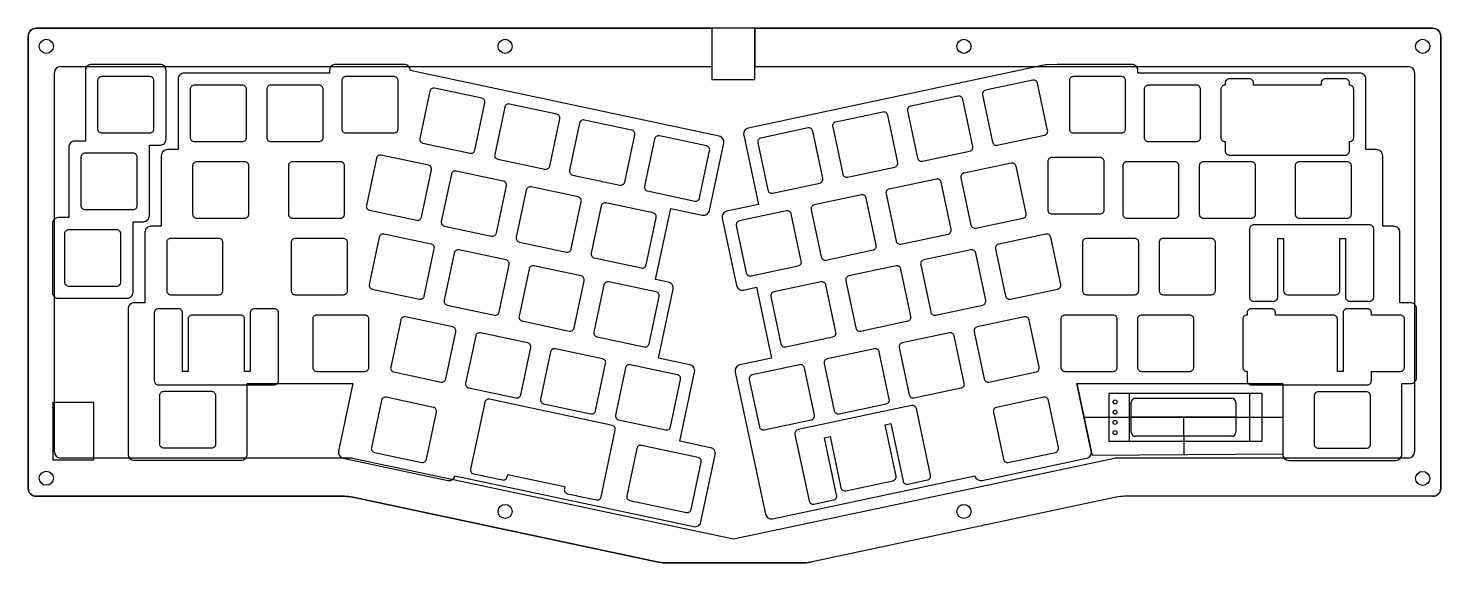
# Model space of a CAD drawing. Extents: x 16 to 367, y 10 to 143.
import ezdxf

# ---------------------------------------------------------------- set-up
doc = ezdxf.new("R2010")
doc.units = 0
doc.header["$MEASUREMENT"] = 0
doc.layers.get('0').update_dxf_attribs({"color": 3, "linetype": 'CONTINUOUS'})
doc.layers.add('OLED', color=7, linetype='CONTINUOUS')

msp = doc.modelspace()

# ---------------------------------------------------------------- linework, layer by layer
at = {"color": 4, "linetype": 'Continuous', "lineweight": 25}
for p, q in [((15.55, 28.8), (15.55, 141.2)), ((17.55, 143.2), (185.6, 143.2)), ((196.3, 143.2), (364.85, 143.2)), ((366.85, 141.2), (366.85, 28.8)), ((23.58, 133.67), (185.6, 133.67)), ((196.3, 133.67), (358.82, 133.67)), ((22.08, 37.83), (22.08, 132.17)), ((360.32, 132.17), (360.32, 37.83)), ((96.22, 36.33), (23.58, 36.33)), ((96.22, 36.33), (190.95, 16.19)), ((190.95, 16.19), (285.68, 36.33)), ((358.82, 36.33), (285.68, 36.33)), ((17.55, 26.8), (94.17, 26.8)), ((96.25, 26.58), (171.89, 10.5)), ((286.16, 26.58), (210.52, 10.5)), ((286.16, 26.58), (210.52, 10.5)), ((364.85, 26.8), (288.23, 26.8)), ((364.85, 26.8), (288.23, 26.8)), ((173.97, 10.28), (208.44, 10.28))]:
    msp.add_line(p, q, dxfattribs=at)
at = {"color": 4}
for p, q in [((185.6, 143.2), (185.6, 133.67)), ((196.3, 143.2), (196.3, 133.67))]:
    msp.add_line(p, q, dxfattribs=at)
for p, q in [((276.36, 54.85), (280.17, 36.93)), ((284.36, 40.45), (284.36, 52.45)), ((284.36, 52.45), (322.36, 52.45)), ((284.36, 40.45), (284.36, 52.45)), ((289.36, 52.45), (289.36, 40.45)), ((289.86, 42.72), (289.86, 50.18)), ((290.86, 51.18), (314.86, 51.18)), ((315.86, 50.18), (315.86, 42.72)), ((319.36, 40.45), (319.36, 52.45)), ((322.36, 52.45), (322.36, 40.45)), ((278.15, 46.45), (327.58, 46.45)), ((315.86, 46.45), (289.86, 46.45)), ((302.86, 46.45), (302.93, 37.08)), ((322.36, 40.45), (284.36, 40.45)), ((314.86, 41.72), (290.86, 41.72)), ((327.58, 37.25), (280.17, 36.93))]:
    msp.add_line(p, q)
at = {"color": 4, "linetype": 'Continuous', "lineweight": 25}
for points in [[(185.6, 143.2), (185.6, 141.2), (185.6, 130.43), (186.75, 130.43), (195.15, 130.43), (196.3, 130.43), (196.3, 141.2), (196.3, 143.2), (364.85, 143.2, -0.414214), (366.85, 141.2), (366.85, 28.8), (366.85, 141.2, 0.414214), (364.85, 143.2), (17.55, 143.2, 0.414214), (15.55, 141.2), (15.55, 28.8), (15.55, 141.2, -0.414214), (17.55, 143.2)], [(45.68, 96.59), (45.68, 114.14), (48.34, 114.14, 0.414214), (49.84, 115.64), (49.84, 132.7, 0.414214), (48.34, 134.2), (31.28, 134.2, 0.414214), (29.78, 132.7), (29.78, 115.15), (27.12, 115.15, 0.414214), (25.62, 113.65), (25.62, 96.1), (23.05, 96.1, 0.414214), (21.55, 94.6), (21.55, 77.54, 0.414214), (23.05, 76.04), (40.11, 76.04, 0.414214), (41.61, 77.54), (41.61, 95.09), (44.18, 95.09, 0.414214)], [(187.35, 116.36), (110.55, 132.69), (110.55, 132.7, 0.414214), (109.05, 134.2), (91.99, 134.2, 0.414214), (90.49, 132.7), (90.49, 132.06), (54.3, 132.06, 0.414214), (52.8, 130.56), (52.8, 113.01), (50.14, 113.01, 0.414214), (48.64, 111.51), (48.64, 93.96), (46.07, 93.96, 0.414214), (44.57, 92.46), (44.57, 74.91), (41.9, 74.91, 0.414214), (40.4, 73.41), (40.4, 37.3, 0.414214), (41.9, 35.8), (68.5, 35.8, 0.414214), (70, 37.3), (70, 54.85), (96.31, 54.85), (92.74, 38.06, 0.414214), (93.9, 36.28), (119.9, 30.75, 0.414214), (121.68, 31.91), (121.68, 31.91), (181.09, 19.28, 0.414214), (182.87, 20.44), (186.42, 37.13, 0.414214), (185.26, 38.9), (177.63, 40.53), (181.28, 57.7, 0.414214), (180.12, 59.47), (172.28, 61.14), (175.93, 78.31, 0.414214), (174.77, 80.08), (171.58, 80.76), (175.33, 98.41), (183.18, 96.74, 0.414214), (184.96, 97.9), (188.51, 114.59, 0.414214)], [(278.78, 36.28, 0.414214), (279.93, 38.06), (276.36, 54.85), (327.58, 54.85), (327.58, 37.25, 0.414214), (329.08, 35.75), (355.68, 35.75, 0.414214), (357.18, 37.25), (357.18, 54.85), (359.35, 54.85, 0.414214), (360.85, 56.35), (360.85, 73.41, 0.414214), (359.35, 74.91), (356.67, 74.91), (356.67, 92.46, 0.414214), (355.17, 93.96), (352.41, 93.96), (352.41, 111.51, 0.414214), (350.91, 113.01), (348.24, 113.01), (348.24, 130.56, 0.414214), (346.74, 132.06), (291.51, 132.06), (291.51, 132.7, 0.414214), (290.01, 134.2), (271.48, 134.2, 0.010008), (271.42, 134.2), (268.83, 134.09, 0.042377), (268.58, 134.06), (194.64, 118.34, 0.414214), (193.49, 116.57), (197.14, 99.39), (189.29, 97.72, 0.414214), (188.14, 95.95), (191.69, 79.26, 0.414214), (193.46, 78.1), (196.66, 78.78), (200.41, 61.14), (192.55, 59.47, 0.414214), (191.4, 57.69), (198.91, 22.37, 0.414214), (200.69, 21.21), (251, 31.9, 0.413431), (252.78, 30.75)], [(32.81, 118.17, 0.414214), (33.81, 117.17), (45.81, 117.17, 0.414214), (46.81, 118.17), (46.81, 130.17, 0.414214), (45.81, 131.17), (33.81, 131.17, 0.414214), (32.81, 130.17)], [(93.52, 118.17, 0.414214), (94.52, 117.17), (106.52, 117.17, 0.414214), (107.52, 118.17), (107.52, 130.17, 0.414214), (106.52, 131.17), (94.52, 131.17, 0.414214), (93.52, 130.17)], [(255.38, 114.86, 0.414214), (256.57, 114.09), (268.31, 116.59, 0.414214), (269.08, 117.77), (266.58, 129.51, 0.414214), (265.4, 130.28), (253.66, 127.79, 0.414214), (252.89, 126.6)], [(274.48, 118.17, 0.414214), (275.48, 117.17), (287.48, 117.17, 0.414214), (288.48, 118.17), (288.48, 130.17, 0.414214), (287.48, 131.17), (275.48, 131.17, 0.414214), (274.48, 130.17)], [(313.25, 129.03), (313.16, 129.03, 0.414214), (312.16, 128.03), (312.16, 116.03, 0.414214), (313.16, 115.03), (313.25, 115.03), (313.25, 112.67, 0.414214), (314.25, 111.67), (343.13, 111.67, 0.414215), (344.13, 112.67), (344.13, 115.03), (344.21, 115.03, 0.414214), (345.21, 116.03), (345.21, 128.03, 0.414214), (344.21, 129.03), (344.13, 129.03), (344.13, 129.61, 0.414215), (343.13, 130.61), (338.13, 130.61, 0.414214), (337.13, 129.61), (337.13, 129.03), (320.25, 129.03), (320.25, 129.61, 0.414214), (319.25, 130.61), (314.25, 130.61, 0.414214), (313.25, 129.61)], [(55.83, 116.03, 0.414214), (56.83, 115.03), (68.83, 115.03, 0.414214), (69.83, 116.03), (69.83, 128.03, 0.414214), (68.83, 129.03), (56.83, 129.03, 0.414214), (55.83, 128.03)], [(74.88, 116.03, 0.414214), (75.88, 115.03), (87.88, 115.03, 0.414214), (88.88, 116.03), (88.88, 128.03, 0.414214), (87.88, 129.03), (75.88, 129.03, 0.414214), (74.88, 128.03)], [(112.93, 115.79, 0.414214), (113.7, 114.61), (125.44, 112.11, 0.414214), (126.62, 112.88), (129.12, 124.62, 0.414214), (128.35, 125.81), (116.61, 128.3, 0.414214), (115.42, 127.53)], [(293.11, 116.03, 0.414214), (294.11, 115.03), (306.11, 115.03, 0.414214), (307.11, 116.03), (307.11, 128.03, 0.414214), (306.11, 129.03), (294.11, 129.03, 0.414214), (293.11, 128.03)], [(131.56, 111.83, 0.414214), (132.33, 110.65), (144.07, 108.15, 0.414214), (145.26, 108.92), (147.75, 120.66, 0.414214), (146.98, 121.85), (135.24, 124.34, 0.414214), (134.06, 123.57)], [(236.75, 110.9, 0.414214), (237.94, 110.13), (249.67, 112.63, 0.414214), (250.44, 113.81), (247.95, 125.55, 0.414214), (246.76, 126.32), (235.03, 123.83, 0.414214), (234.25, 122.64)], [(150.2, 107.87, 0.414214), (150.97, 106.69), (162.7, 104.19, 0.414214), (163.89, 104.96), (166.38, 116.7, 0.414214), (165.61, 117.89), (153.88, 120.38, 0.414214), (152.69, 119.61)], [(218.12, 106.94, 0.414214), (219.3, 106.17), (231.04, 108.67, 0.414214), (231.81, 109.85), (229.32, 121.59, 0.414214), (228.13, 122.36), (216.39, 119.87, 0.414214), (215.62, 118.68)], [(168.83, 103.91, 0.414214), (169.6, 102.73), (181.34, 100.23, 0.414214), (182.52, 101), (185.02, 112.74, 0.414214), (184.25, 113.92), (172.51, 116.42, 0.414214), (171.32, 115.65)], [(199.48, 102.98, 0.414214), (200.67, 102.21), (212.41, 104.71, 0.414214), (213.18, 105.89), (210.68, 117.63, 0.414214), (209.5, 118.4), (197.76, 115.9, 0.414214), (196.99, 114.72)], [(28.65, 99.12, 0.414214), (29.65, 98.12), (41.65, 98.12, 0.414214), (42.65, 99.12), (42.65, 111.12, 0.414214), (41.65, 112.12), (29.65, 112.12, 0.414214), (28.65, 111.12)], [(56.43, 96.98, 0.414214), (57.43, 95.98), (69.43, 95.98, 0.414214), (70.43, 96.98), (70.43, 108.98, 0.414214), (69.43, 109.98), (57.43, 109.98, 0.414214), (56.43, 108.98)], [(80.24, 96.98, 0.414214), (81.24, 95.98), (93.24, 95.98, 0.414214), (94.24, 96.98), (94.24, 108.98, 0.414214), (93.24, 109.98), (81.24, 109.98, 0.414214), (80.24, 108.98)], [(99.65, 99.14, 0.414214), (100.42, 97.96), (112.16, 95.46, 0.414214), (113.34, 96.23), (115.84, 107.97, 0.414214), (115.07, 109.16), (103.33, 111.65, 0.414214), (102.14, 110.88)], [(250.02, 94.25, 0.414214), (251.21, 93.48), (262.95, 95.98, 0.414214), (263.72, 97.16), (261.22, 108.9, 0.414214), (260.04, 109.67), (248.3, 107.18, 0.414214), (247.53, 105.99)], [(269.12, 98.04, 0.414214), (270.12, 97.04), (282.12, 97.04, 0.414214), (283.12, 98.04), (283.12, 110.04, 0.414214), (282.12, 111.04), (270.12, 111.04, 0.414214), (269.12, 110.04)], [(287.75, 96.98, 0.414214), (288.75, 95.98), (300.75, 95.98, 0.414214), (301.75, 96.98), (301.75, 108.98, 0.414214), (300.75, 109.98), (288.75, 109.98, 0.414214), (287.75, 108.98)], [(306.8, 96.98, 0.414214), (307.8, 95.98), (319.8, 95.98, 0.414214), (320.8, 96.98), (320.8, 108.98, 0.414214), (319.8, 109.98), (307.8, 109.98, 0.414214), (306.8, 108.98)], [(330.62, 96.98, 0.414214), (331.62, 95.98), (343.62, 95.98, 0.414214), (344.62, 96.98), (344.62, 108.98, 0.414214), (343.62, 109.98), (331.62, 109.98, 0.414214), (330.62, 108.98)], [(118.28, 95.18, 0.414214), (119.05, 94), (130.79, 91.5, 0.414214), (131.98, 92.27), (134.47, 104.01, 0.414214), (133.7, 105.2), (121.96, 107.69, 0.414214), (120.78, 106.92)], [(231.39, 90.29, 0.414214), (232.58, 89.52), (244.31, 92.02, 0.414214), (245.08, 93.2), (242.59, 104.94, 0.414214), (241.4, 105.71), (229.67, 103.22, 0.414214), (228.89, 102.03)], [(136.92, 91.22, 0.414214), (137.69, 90.04), (149.42, 87.54, 0.414214), (150.61, 88.31), (153.1, 100.05, 0.414214), (152.33, 101.24), (140.6, 103.73, 0.414214), (139.41, 102.96)], [(155.55, 87.26, 0.414214), (156.32, 86.08), (168.06, 83.58, 0.414214), (169.24, 84.35), (171.74, 96.09, 0.414214), (170.97, 97.27), (159.23, 99.77, 0.414214), (158.04, 99)], [(212.76, 86.33, 0.414214), (213.94, 85.56), (225.68, 88.06, 0.414214), (226.45, 89.24), (223.96, 100.98, 0.414214), (222.77, 101.75), (211.03, 99.26, 0.414214), (210.26, 98.07)], [(194.12, 82.37, 0.414214), (195.31, 81.6), (207.05, 84.1, 0.414214), (207.82, 85.28), (205.32, 97.02, 0.414214), (204.14, 97.79), (192.4, 95.29, 0.414214), (191.63, 94.11)], [(37.58, 79.07, 0.414214), (38.58, 80.07), (38.58, 92.07, 0.414214), (37.58, 93.07), (25.58, 93.07, 0.414214), (24.58, 92.07), (24.58, 80.07, 0.414214), (25.58, 79.07)], [(100.35, 79.51, 0.414214), (101.12, 78.33), (112.86, 75.83, 0.414214), (114.04, 76.6), (116.54, 88.34, 0.414214), (115.77, 89.53), (104.03, 92.02, 0.414214), (102.84, 91.25)], [(258.64, 76.6, 0.414214), (259.83, 75.83), (271.57, 78.33, 0.414214), (272.34, 79.51), (269.84, 91.25, 0.414214), (268.66, 92.02), (256.92, 89.53, 0.414214), (256.15, 88.34)], [(62.98, 76.93, 0.414214), (63.98, 77.93), (63.98, 89.93, 0.414214), (62.98, 90.93), (50.98, 90.93, 0.414214), (49.98, 89.93), (49.98, 77.93, 0.414214), (50.98, 76.93)], [(80.94, 77.93, 0.414214), (81.94, 76.93), (93.94, 76.93, 0.414214), (94.94, 77.93), (94.94, 89.93, 0.414214), (93.94, 90.93), (81.94, 90.93, 0.414214), (80.94, 89.93)], [(118.98, 75.55, 0.414214), (119.75, 74.37), (131.49, 71.87, 0.414214), (132.68, 72.64), (135.17, 84.38, 0.414214), (134.4, 85.57), (122.66, 88.06, 0.414214), (121.48, 87.29)], [(240.01, 72.64, 0.414214), (241.2, 71.87), (252.93, 74.37, 0.414214), (253.7, 75.55), (251.21, 87.29, 0.414214), (250.02, 88.06), (238.29, 85.57, 0.414214), (237.51, 84.38)], [(277.74, 77.93, 0.414214), (278.74, 76.93), (290.74, 76.93, 0.414214), (291.74, 77.93), (291.74, 89.93, 0.414214), (290.74, 90.93), (278.74, 90.93, 0.414214), (277.74, 89.93)], [(296.79, 77.93, 0.414214), (297.79, 76.93), (309.79, 76.93, 0.414214), (310.79, 77.93), (310.79, 89.93, 0.414214), (309.79, 90.93), (297.79, 90.93, 0.414214), (296.79, 89.93)], [(137.62, 71.59, 0.414214), (138.39, 70.41), (150.12, 67.91, 0.414214), (151.31, 68.68), (153.8, 80.42, 0.414214), (153.03, 81.61), (141.3, 84.1, 0.414214), (140.11, 83.33)], [(221.38, 68.68, 0.414214), (222.56, 67.91), (234.3, 70.41, 0.414214), (235.07, 71.59), (232.58, 83.33, 0.414214), (231.39, 84.1), (219.65, 81.61, 0.414214), (218.88, 80.42)], [(156.25, 67.63, 0.414214), (157.02, 66.45), (168.76, 63.95, 0.414214), (169.94, 64.72), (172.44, 76.46, 0.414214), (171.67, 77.64), (159.93, 80.14, 0.414214), (158.74, 79.37)], [(202.74, 64.72, 0.414214), (203.93, 63.95), (215.67, 66.45, 0.414214), (216.44, 67.63), (213.94, 79.37, 0.414214), (212.76, 80.14), (201.02, 77.64, 0.414214), (200.25, 76.46)], [(46.91, 55.52, 0.414214), (47.91, 54.52), (76.78, 54.52, 0.414215), (77.78, 55.52), (77.78, 72.46, 0.414215), (76.78, 73.46), (71.78, 73.46, 0.414214), (70.78, 72.46), (70.78, 57.88), (69.34, 57.88), (69.34, 70.88, 0.414214), (68.34, 71.88), (56.34, 71.88, 0.414214), (55.34, 70.88), (55.34, 57.88), (53.91, 57.88), (53.91, 72.46, 0.414214), (52.91, 73.46), (47.91, 73.46, 0.414214), (46.91, 72.46)], [(86.29, 58.88, 0.414214), (87.29, 57.88), (99.29, 57.88, 0.414214), (100.29, 58.88), (100.29, 70.88, 0.414214), (99.29, 71.88), (87.29, 71.88, 0.414214), (86.29, 70.88)], [(105.7, 58.9, 0.414214), (106.47, 57.72), (118.21, 55.22, 0.414214), (119.39, 55.99), (121.89, 67.73, 0.414214), (121.12, 68.92), (109.38, 71.41, 0.414214), (108.19, 70.64)], [(266.21, 57.72, 0.414214), (266.98, 58.9), (264.48, 70.64, 0.414214), (263.3, 71.41), (251.56, 68.92, 0.414214), (250.79, 67.73), (253.28, 55.99, 0.414214), (254.47, 55.22)], [(272.38, 58.88, 0.414214), (273.38, 57.88), (285.38, 57.88, 0.414214), (286.38, 58.88), (286.38, 70.88, 0.414214), (285.38, 71.88), (273.38, 71.88, 0.414214), (272.38, 70.88)], [(291.43, 58.88, 0.414214), (292.43, 57.88), (304.43, 57.88, 0.414214), (305.43, 58.88), (305.43, 70.88, 0.414214), (304.43, 71.88), (292.43, 71.88, 0.414214), (291.43, 70.88)], [(318.72, 71.88), (318.63, 71.88, 0.414214), (317.63, 70.88), (317.63, 58.88, 0.414214), (318.63, 57.88), (318.72, 57.88), (318.72, 55.52, 0.414214), (319.72, 54.52), (348.59, 54.52, 0.414215), (349.59, 55.52), (349.59, 57.88), (356.82, 57.88, 0.414214), (357.82, 58.88), (357.82, 70.88, 0.414214), (356.82, 71.88), (349.59, 71.88), (349.59, 72.46, 0.414215), (348.59, 73.46), (343.59, 73.46, 0.414214), (342.59, 72.46), (342.59, 57.88), (341.15, 57.88), (341.15, 70.88, 0.414214), (340.15, 71.88), (325.72, 71.88), (325.72, 72.46, 0.414214), (324.72, 73.46), (319.72, 73.46, 0.414214), (318.72, 72.46)], [(124.33, 54.94, 0.414214), (125.1, 53.76), (136.84, 51.26, 0.414214), (138.03, 52.03), (140.52, 63.77, 0.414214), (139.75, 64.96), (128.01, 67.45, 0.414214), (126.83, 66.68)], [(234.65, 52.03, 0.414214), (235.84, 51.26), (247.57, 53.76, 0.414214), (248.34, 54.94), (245.85, 66.68, 0.414214), (244.66, 67.45), (232.93, 64.96, 0.414214), (232.15, 63.77)], [(142.97, 50.98, 0.414214), (143.74, 49.8), (155.47, 47.3, 0.414214), (156.66, 48.07), (159.15, 59.81, 0.414214), (158.38, 61), (146.65, 63.49, 0.414214), (145.46, 62.72)], [(216.02, 48.07, 0.414214), (217.2, 47.3), (228.94, 49.8, 0.414214), (229.71, 50.98), (227.22, 62.72, 0.414214), (226.03, 63.49), (214.29, 61, 0.414214), (213.52, 59.81)], [(161.6, 47.02, 0.414214), (162.37, 45.84), (174.11, 43.34, 0.414214), (175.29, 44.11), (177.79, 55.85, 0.414214), (177.02, 57.03), (165.28, 59.53, 0.414214), (164.09, 58.76)], [(197.38, 44.11, 0.414214), (198.57, 43.34), (210.31, 45.84, 0.414214), (211.08, 47.02), (208.58, 58.76, 0.414214), (207.4, 59.53), (195.66, 57.03, 0.414214), (194.89, 55.85)], [(48.2, 39.83, 0.414214), (49.2, 38.83), (61.2, 38.83, 0.414214), (62.2, 39.83), (62.2, 51.83, 0.414214), (61.2, 52.83), (49.2, 52.83, 0.414214), (48.2, 51.83)], [(335.38, 39.78, 0.414214), (336.38, 38.78), (348.38, 38.78, 0.414214), (349.38, 39.78), (349.38, 51.78, 0.414214), (348.38, 52.78), (336.38, 52.78, 0.414214), (335.38, 51.78)], [(100.89, 38.91, 0.414214), (101.66, 37.73), (113.4, 35.23, 0.414214), (114.58, 36), (117.08, 47.74, 0.414214), (116.31, 48.93), (104.57, 51.42, 0.414214), (103.38, 50.65)], [(161.56, 43.25, 0.414214), (160.79, 44.43), (158.59, 44.9, 0.023632), (158.5, 44.93), (130.25, 50.93, 0.414215), (129.07, 50.16), (125.54, 33.59, 0.414215), (126.31, 32.4), (128.51, 31.94, 0.023632), (128.61, 31.91), (133.5, 30.87, 0.414214), (134.68, 31.64), (134.81, 32.22, 0.023636), (134.9, 32.2), (137.1, 31.73, 0.023632), (137.19, 31.71), (148.93, 29.21, 0.023636), (149.02, 29.2), (148.9, 28.63, 0.414214), (149.67, 27.44), (151.87, 26.97, 0.023632), (151.96, 26.95), (156.85, 25.91, 0.414214), (158.04, 26.68)], [(236.44, 48.63, 0.414214), (235.25, 49.4), (207.01, 43.39, 0.414215), (206.24, 42.21), (209.76, 25.64, 0.414215), (210.95, 24.87), (215.84, 25.91, 0.414214), (216.61, 27.09), (213.57, 41.36), (214.98, 41.66), (217.68, 28.94, 0.414214), (218.87, 28.17), (230.61, 30.67, 0.414214), (231.38, 31.85), (228.67, 44.57), (230.08, 44.87), (233.11, 30.6, 0.414214), (234.3, 29.83), (239.19, 30.87, 0.414214), (239.96, 32.06)], [(258.09, 36, 0.414214), (259.28, 35.23), (271.02, 37.73, 0.414214), (271.79, 38.91), (269.29, 50.65, 0.414214), (268.11, 51.42), (256.37, 48.93, 0.414214), (255.6, 47.74)], [(164.41, 26.95, 0.414214), (165.18, 25.76), (179.25, 22.77, 0.414214), (180.43, 23.54), (182.93, 35.28, 0.414214), (182.16, 36.47), (168.09, 39.46, 0.414214), (166.91, 38.69)], [(17.55, 26.8, -0.414214), (15.55, 28.8, 0.414214), (17.55, 26.8), (94.17, 26.8, -0.052408), (96.25, 26.58, 0.052408), (94.17, 26.8)], [(208.44, 10.28, 0.052408), (210.52, 10.5, -0.052408)]]:
    msp.add_lwpolyline(points, format="xyb", close=True, dxfattribs=at)
for points in [[(341.74, 77.93), (341.74, 90.93), (343.18, 90.93), (343.18, 76.34, 0.414214), (344.18, 75.34), (349.18, 75.34, 0.414214), (350.18, 76.34), (350.18, 93.28, 0.414214), (349.18, 94.28), (320.31, 94.28, 0.414215), (319.31, 93.28), (319.31, 76.34, 0.414215), (320.31, 75.34), (325.31, 75.34, 0.414214), (326.31, 76.34), (326.31, 90.93), (327.74, 90.93), (327.74, 77.93, 0.414213), (328.74, 76.93)], [(328.74, 76.93), (340.74, 76.93, 0.414214), (341.74, 77.93)], [(364.85, 26.8, 0.414214), (366.85, 28.8, -0.414214), (364.85, 26.8), (288.23, 26.8, 0.052408), (286.16, 26.58), (210.52, 10.5, -0.052408), (208.44, 10.28), (173.97, 10.28, -0.052408), (171.89, 10.5), (96.25, 26.58), (171.89, 10.5, 0.052408), (173.97, 10.28), (208.44, 10.28)]]:
    msp.add_lwpolyline(points, format="xyb", dxfattribs=at)
at = {"color": 4}
msp.add_lwpolyline([(21.74, 50.2), (31.76, 50.2), (31.76, 35.77), (21.74, 35.77)], close=True, dxfattribs=at)
at = {"color": 4, "linetype": 'Continuous', "lineweight": 25}
for centre in [(20.05, 138.7), (20.05, 138.7), (20.05, 138.7), (134.15, 138.7), (134.15, 138.7), (134.15, 138.7), (248.25, 138.7), (248.25, 138.7), (248.25, 138.7), (362.35, 138.7), (362.35, 138.7), (362.35, 138.7), (20.05, 31.3), (20.05, 31.3), (20.05, 31.3), (362.35, 31.25), (362.35, 31.25), (362.35, 31.25), (134.15, 23.04), (134.15, 23.04), (134.15, 23.04), (248.25, 23.04), (248.25, 23.04), (248.25, 23.04)]:
    msp.add_circle(centre, 1.75, dxfattribs=at)
at = {"linetype": 'Continuous'}
for centre in [(285.86, 50.27), (285.86, 47.73), (285.86, 45.19), (285.86, 42.65)]:
    msp.add_circle(centre, 0.5, dxfattribs=at)
at = {"color": 4, "linetype": 'Continuous', "lineweight": 25}
for centre, radius, start, end in [((17.55, 141.2), 2, 90, 180), ((364.85, 141.2), 2, 0, 90), ((23.58, 132.17), 1.5, 90, 180), ((358.82, 132.17), 1.5, 0, 90), ((23.58, 37.83), 1.5, 180, 270), ((358.82, 37.83), 1.5, 270, 0), ((17.55, 28.8), 2, 180, 270), ((364.85, 28.8), 2, 270, 0), ((94.17, 16.8), 10, 78, 90), ((288.23, 16.8), 10, 90, 102), ((288.23, 16.8), 10, 90, 102), ((173.97, 20.28), 10, 258, 270), ((208.44, 20.28), 10, 270, 282), ((208.44, 20.28), 10, 270, 282)]:
    msp.add_arc(centre, radius, start, end, dxfattribs=at)
for centre, start, end in [((290.86, 50.18), 90, 180), ((314.86, 50.18), 0, 90), ((290.86, 42.72), 180, 270), ((314.86, 42.72), 270, 0)]:
    msp.add_arc(centre, 1, start, end)
at = {"layer": 'OLED', "color": 7}
msp.add_lwpolyline([(322.36, 52.45), (322.36, 40.45), (319.36, 40.45), (319.36, 52.45), (322.36, 52.45)], dxfattribs=at)

doc.saveas('drawing.dxf')
